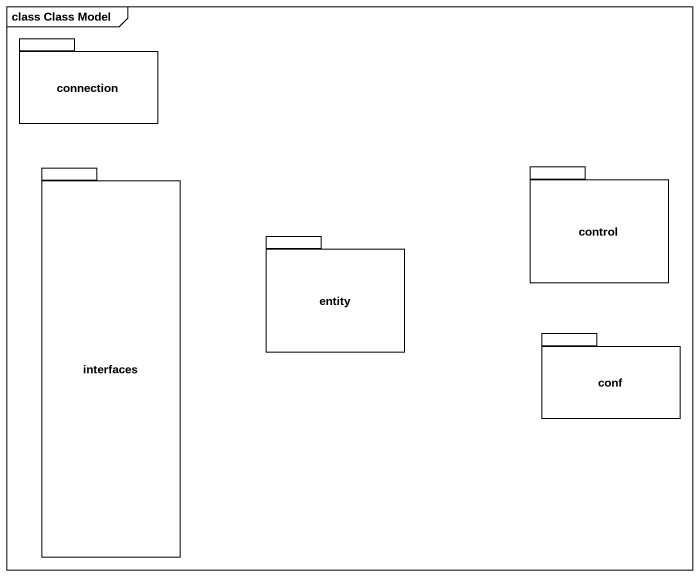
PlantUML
@startuml
mainframe class Class Model
package connection {
}
package interfaces {
}
package "control" as control_ {
}
package "entity" as entity_ {
}
package conf {
}
@enduml
